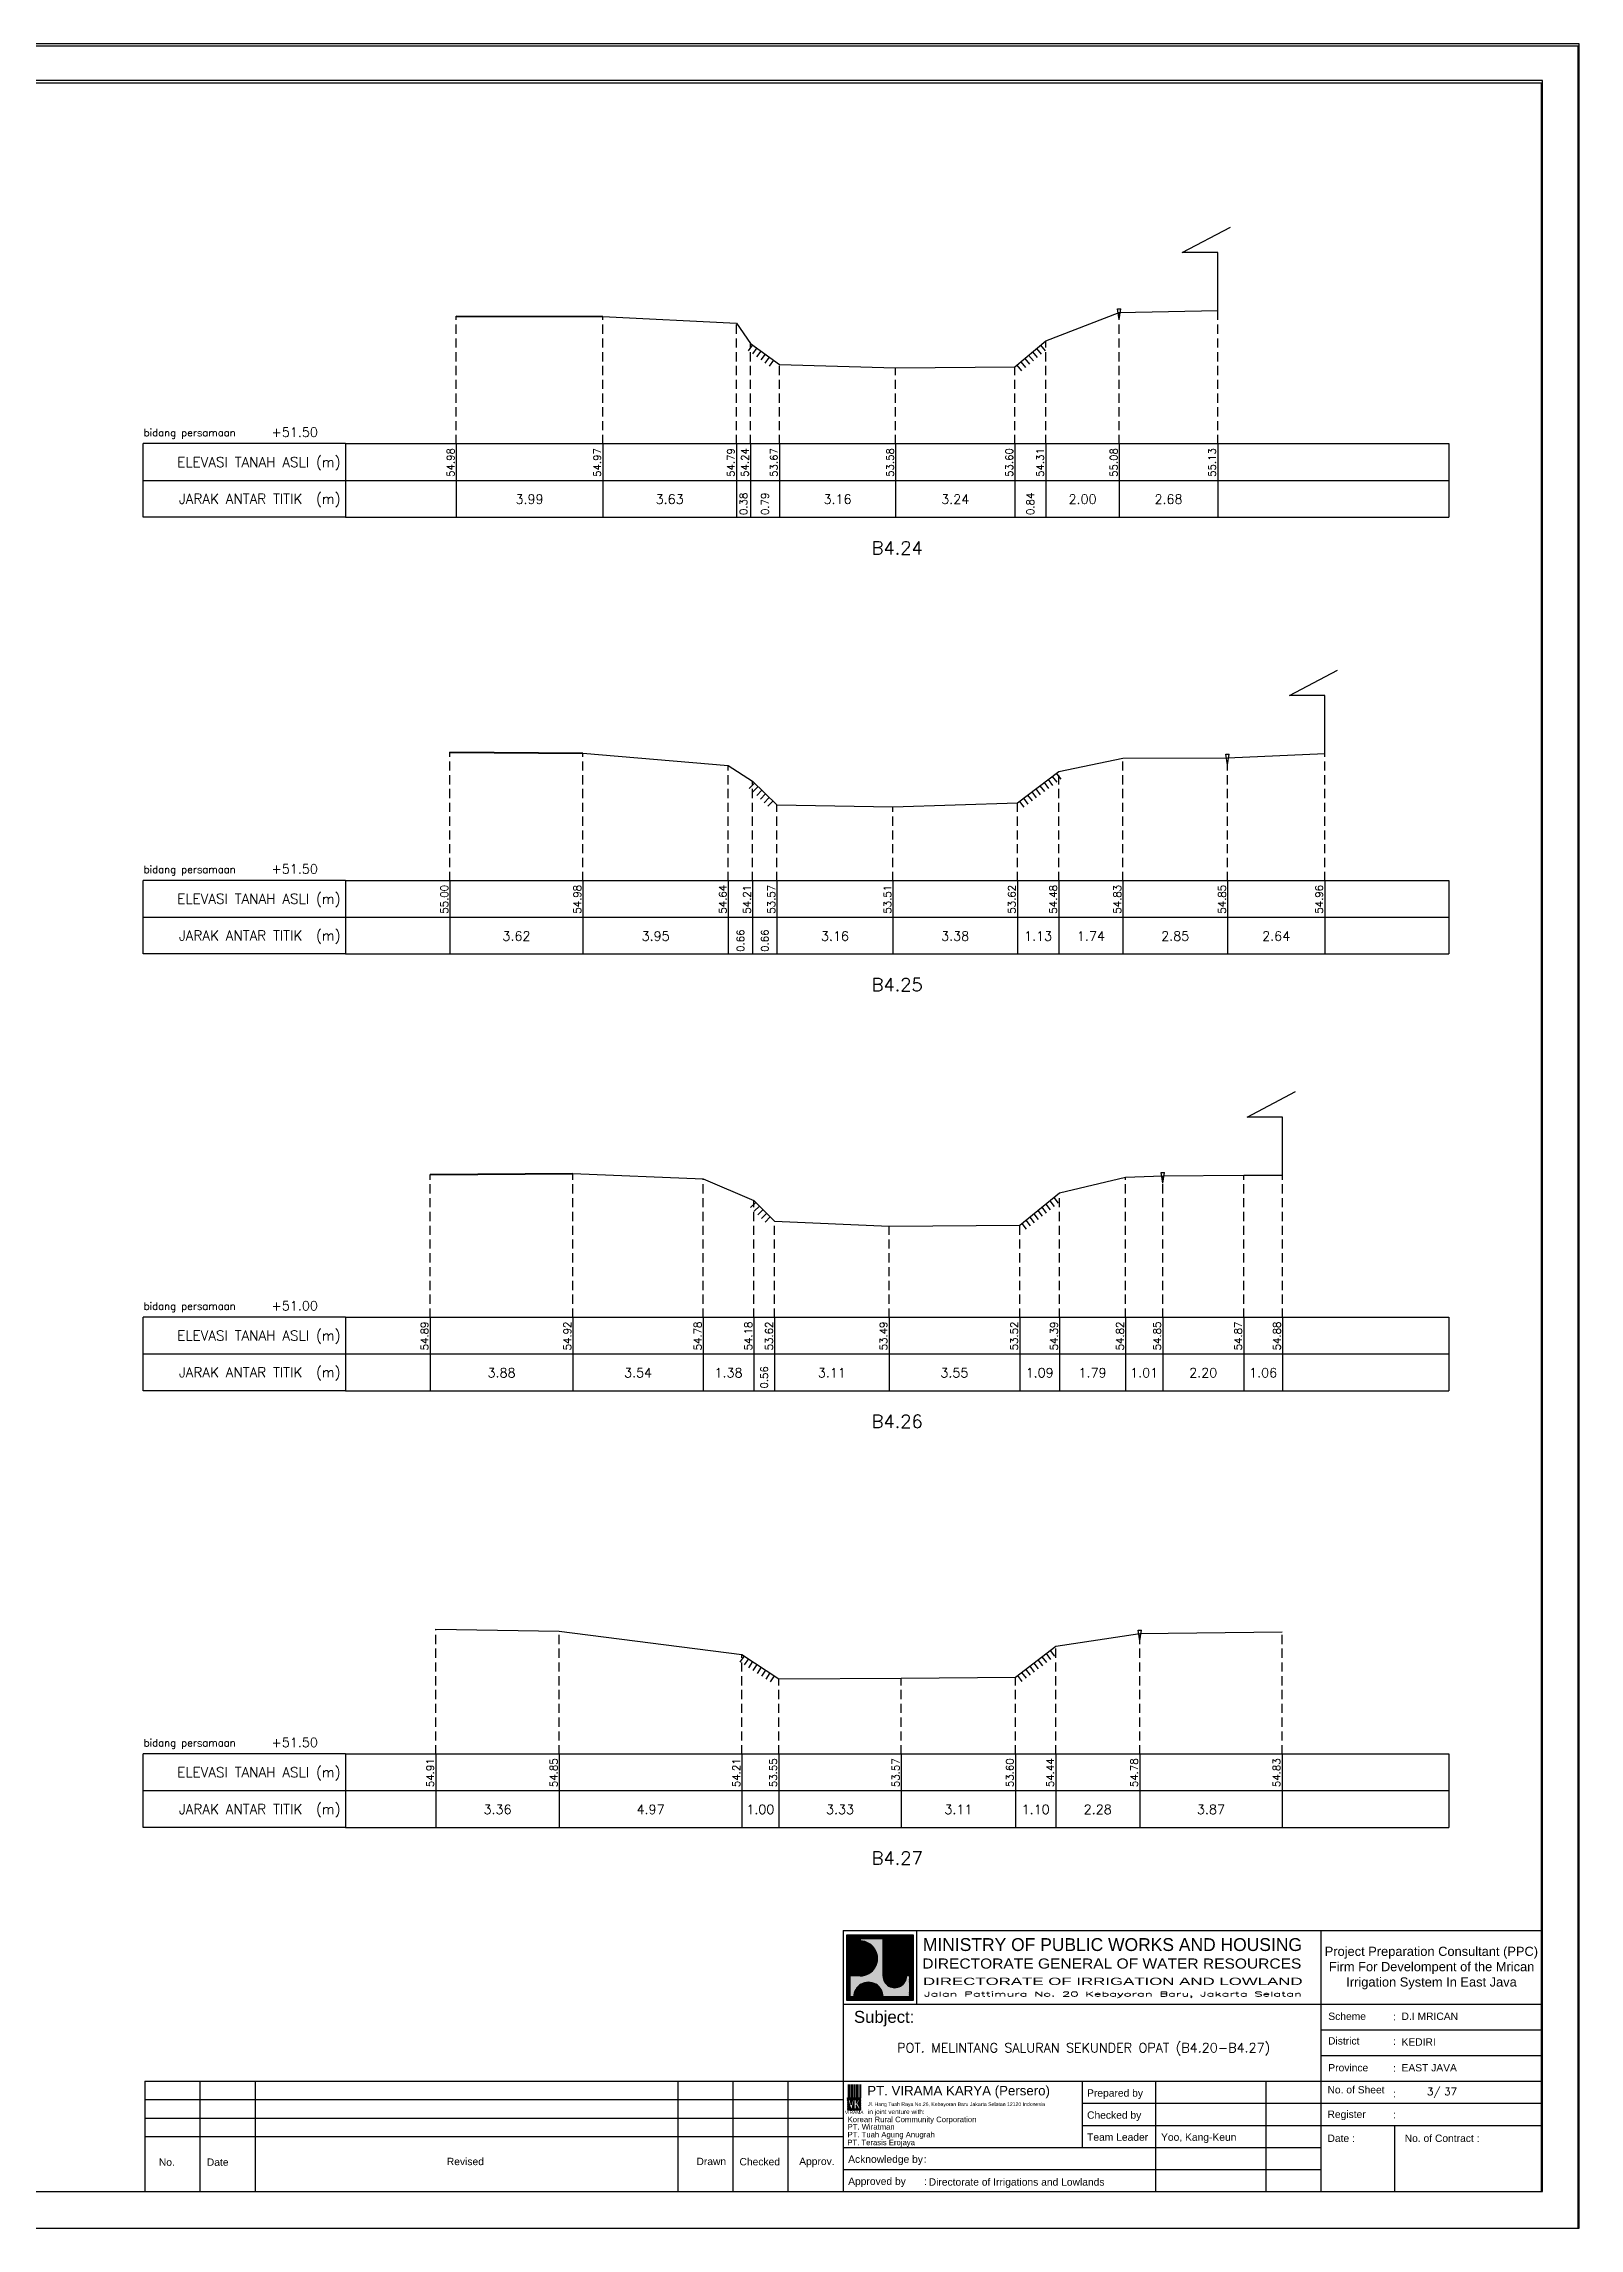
# Model space of a CAD drawing. Header units: inches. Extents: x -11 to 3175, y -842 to -783.
# Drawn here: x 209.3 to 251.1, y -842 to -782.6 of the extents above; entities that cross this region are included whole.
import ezdxf
from ezdxf.enums import TextEntityAlignment as Align

# ---------------------------------------------------------------- set-up
doc = ezdxf.new("R2010")
doc.units = ezdxf.units.IN
doc.header["$MEASUREMENT"] = 0
doc.linetypes.add('DASHED2', pattern=[0.375, 0.25, -0.125])
doc.layers.add('KOP', color=7, linetype='Continuous')
doc.layers.add('pelengkap', color=7, linetype='Continuous')
doc.styles.add('ARIAL', font='arial.ttf')
doc.styles.add('battang01', font='arial.ttf')
doc.styles.add('L100', font='simplex.shx', dxfattribs={"height": 0.254})
doc.styles.add('L140', font='simplex.shx', dxfattribs={"height": 0.356})
doc.styles.add('L80', font='simplex.shx', dxfattribs={"height": 0.203})
doc.styles.add('ROMANS-N', font='ROMANS.SHX', dxfattribs={"width": 0.8})
doc.styles.add('SONDU', font='arial.ttf')
doc.styles.get("Standard").update_dxf_attribs({"font": 'simplex.shx'})
doc.styles.add('STYLE1', font='arial.ttf', dxfattribs={"height": 0.2})
pattern_1 = [(45, (0, 0), (-0.08838834764831843, 0.08838834764831845), [])]

# ---------------------------------------------------------------- blocks, each defined once
blk = doc.blocks.new('kop')
at = {"layer": 'KOP'}
h = blk.add_hatch(color=3, dxfattribs=at)
h.paths.add_polyline_path([(609.8653532927285, 69.7965174242664), (591.8076082223538, 69.7965174242664), (591.8076082223538, 51.90947071793616), (609.8653532927285, 51.90947071793616)])
h.paths.add_polyline_path([(592.1020534932645, 52.24844148547069), (592.1020534932645, 69.50460869670152), (609.5341911203627, 69.50460869670152), (609.5341911203627, 52.24844148547069)], flags=16)
edge = h.paths.add_edge_path(flags=0)
edge.add_line((608.873529834174, 52.90910277674104), (601.6712012034158, 52.90910277674104))
edge.add_ellipse((597.6820295724688, 52.91975268540099), major_axis=(2.820780363398898, 2.820780363398898), ratio=0.9999999999999934, start_angle=314.8470375744171, end_angle=495.1529624255826)
edge.add_line((593.6928579415221, 52.90910277674104), (592.7627147794652, 52.90910277674104))
edge.add_line((592.7627147794651, 52.90910277674104), (592.7627147794651, 58.62619728620361))
edge.add_line((592.7627147794651, 58.62619728620368), (595.428986556629, 58.62619728620368))
edge.add_ellipse((595.4289865566291, 63.36824099147847), major_axis=(-3.353131261170752, 3.353131261170752), ratio=0.9999999999999983, start_angle=134.9999999999999, end_angle=314.9999999999999)
edge.add_line((595.4289865566291, 68.11028469675327), (595.4289865566291, 68.84394741944757))
edge.add_line((595.4289865566291, 68.84394741944752), (601.6547436091821, 68.84394741944752))
edge.add_line((601.6547436091821, 68.84394741944752), (601.6547436091821, 58.59413430307072))
edge.add_ellipse((604.8563547331537, 58.62619728605213), major_axis=(2.263994459030571, 2.263994459030571), ratio=0.9999999999991376, start_angle=135.5737774266452, end_angle=315.0000000026869)
edge.add_line((608.0581264027169, 58.62619728620368), (608.873529834174, 58.62619728620368))
edge.add_line((608.873529834174, 58.62619728620368), (608.873529834174, 52.9091027767411))
h = blk.add_hatch(dxfattribs=at)
h.set_pattern_fill('ANSI31', color=21)
h.set_pattern_definition(pattern_1)
h.paths.add_polyline_path([(609.5341911203627, 69.50460869670152), (592.1020534932645, 69.50460869670152), (592.1020534932645, 52.24844148547069), (609.5341911203627, 52.24844148547069)])
edge = h.paths.add_edge_path(flags=16)
edge.add_line((608.0581264038578, 58.62619728331649), (608.873529834174, 58.62619728331649))
edge.add_line((608.873529834174, 58.62619728331649), (608.873529834174, 52.90910277674104))
edge.add_line((608.873529834174, 52.90910277674104), (601.6712012043477, 52.90910277674104))
edge.add_ellipse((597.6820295732255, 52.91975268530538), major_axis=(-2.820780363950464, 2.820780363950464), ratio=0.9999999999999999, start_angle=224.8470375717975, end_angle=405.1529624282025)
edge.add_line((593.6928579421033, 52.90910277674104), (592.7627147794651, 52.90910277674104))
edge.add_line((592.7627147794651, 52.90910277674104), (592.7627147794651, 58.62619728331649))
edge.add_line((592.7627147794651, 58.62619728331649), (595.4289865705781, 58.62619728331649))
edge.add_ellipse((595.4289865571182, 63.3682409894528), major_axis=(-3.353131262124677, 3.353131262124677), ratio=0.9999999999999912, start_angle=134.9999999999997, end_angle=314.9999999999998)
edge.add_line((595.4289865571182, 68.11028469676671), (595.4289865571182, 68.84394741944752))
edge.add_line((595.4289865571182, 68.84394741944752), (601.6547436095548, 68.84394741944752))
edge.add_line((601.6547436095548, 68.84394741944752), (601.6547436095548, 58.5941344047481))
edge.add_ellipse((604.8563547345466, 58.62619728331649), major_axis=(-2.263994459341034, 2.263994459341035), ratio=0.999999999999965, start_angle=45.57377555810933, end_angle=225.000000000001)
h = blk.add_hatch(color=3, dxfattribs=at)
edge = h.paths.add_edge_path()
edge.add_line((601.6547436091821, 68.84394741944752), (595.4289865566291, 68.84394741944752))
edge.add_line((595.4289865566291, 68.84394741944752), (595.4289865566291, 68.11028469675321))
edge.add_ellipse((595.4289865566291, 63.36824099147847), major_axis=(-3.353131261170759, 3.353131261170758), ratio=0.9999999999999979, start_angle=134.9999999999999, end_angle=314.99999999999994, ccw=False)
edge.add_line((595.4289865566291, 58.62619728620368), (592.7627147794652, 58.62619728620368))
edge.add_line((592.7627147794651, 58.62619728620368), (592.7627147794651, 52.9091027767411))
edge.add_line((592.7627147794651, 52.90910277674104), (593.692857941522, 52.90910277674104))
edge.add_ellipse((597.6820295724688, 52.91975268540099), major_axis=(-2.820780363398898, 2.820780363398898), ratio=0.9999999999999934, start_angle=-135.1529624255826, end_angle=45.15296242558293, ccw=False)
edge.add_line((601.6712012034156, 52.90910277674104), (608.8735298341738, 52.90910277674104))
edge.add_line((608.873529834174, 52.90910277674104), (608.873529834174, 58.62619728620361))
edge.add_line((608.873529834174, 58.62619728620368), (608.0581264027169, 58.62619728620368))
edge.add_ellipse((604.856354733136, 58.62619728987087), major_axis=(2.263994459042317, 2.263994459042318), ratio=0.9999999999997576, start_angle=134.426222510409, end_angle=314.999999934367, ccw=False)
edge.add_line((601.6547436091821, 58.65826027636805), (601.6547436091821, 68.8439474194476))
h = blk.add_hatch(dxfattribs=at)
h.set_pattern_fill('ANSI31', color=41)
h.set_pattern_definition(pattern_1)
h.paths.add_polyline_path([(595.5939701222399, 25.44229578518152), (591.9923714647559, 25.44229578518152), (591.9923714647559, 22.12011222587194), (595.5939701222399, 22.12011222587194)])
h.paths.add_polyline_path([(594.8290399212113, 23.80107538915849), (595.486404190889, 22.50553331270966), (594.9518442189607, 22.50553331270966), (594.3704352444638, 23.59173922572727), (594.3704352444638, 22.50553331270966), (593.8526512319377, 22.50553331270966), (593.8526512319377, 24.7253559070662), (593.2416323709347, 22.50553331270966), (592.8436656118323, 22.50553331270966), (592.1206616099082, 25.0450254569166), (592.6728596590955, 25.0450254569166), (593.0257276515837, 23.53939475651638), (593.4088768836065, 25.0450254569166), (594.3704352444638, 25.0450254569166), (594.3704352444638, 23.99209855350495), (594.8904903176194, 25.0450254569166), (595.4627761213299, 25.0450254569166)], flags=16)
at = {"color": 2}
blk.add_lwpolyline([(-49.29008735655361, -9.987386569675465), (790.6905617838997, -9.987386569675465), (790.6905617838997, 583.2926438577114), (-49.29008735655361, 583.2926438577114)], close=True, dxfattribs=at)
at = {"color": 6}
blk.add_lwpolyline([(0.6493091440684111, 0.0004927304488262507), (780.7026824837753, 0.0004927304488262507), (780.7026824837753, 573.3047645575871), (0.6493091440684111, 573.3047645575871)], close=True, dxfattribs=at)
at = {"layer": 'KOP', "color": 5}
for p, q in [((590.8030303217506, 70.96299432783698), (590.8030303217506, 29.98464833497903)), ((590.8030303217506, 70.96299432783698), (780.7026824837753, 70.96299432783698)), ((400.9033781597261, 29.98464833497903), (400.9033781597261, 0.0004927304488262507)), ((400.9033781597261, 29.98464833497903), (590.8030303217506, 29.98464833497903)), ((590.8030303217506, 29.98464833497903), (590.8030303217506, 0.0004927304488262507))]:
    blk.add_line(p, q, dxfattribs=at)
at = {"layer": 'KOP', "color": 3}
for p, q in [((591.8076082223538, 69.7965174242664), (609.8653532927285, 69.7965174242664)), ((591.8076082223538, 51.90947071793616), (591.8076082223538, 69.7965174242664)), ((592.1020534932645, 69.50460869670152), (609.5341911203627, 69.50460869670152)), ((592.1020534932645, 52.24844148547069), (592.1020534932645, 69.50460869670152)), ((595.4289865571182, 68.84394741502373), (595.4289865571182, 68.1102846954029)), ((595.4289865566291, 68.84394741944752), (601.6547436091821, 68.84394741944752)), ((601.6547436095548, 58.59413430414176), (601.6547436095548, 68.84394741502373)), ((609.5341911203627, 69.50460869670152), (609.5341911203627, 52.24844148547069)), ((609.8653532927285, 69.7965174242664), (609.8653532927285, 51.90947071793616)), ((592.7627147794651, 52.90910277674104), (592.7627147794651, 58.62619728620368)), ((595.4289865571182, 58.62619728331649), (592.7627147799426, 58.62619728331649)), ((608.8735298352565, 58.62619728331649), (608.0581264038578, 58.62619728331649)), ((608.873529834174, 58.62619728620368), (608.873529834174, 52.90910277674104)), ((609.8653532927285, 51.90947071793616), (591.8076082223538, 51.90947071793616)), ((609.5341911203627, 52.24844148547069), (592.1020534932645, 52.24844148547069)), ((593.6928579415221, 52.90910277674104), (592.7627147794651, 52.90910277674104)), ((608.873529834174, 52.90910277674104), (601.6712012034156, 52.90910277674104)), ((720.7343712747147, 43.97725428375983), (780.7026824837753, 43.97725428375983)), ((720.7343712747147, 36.98095130936949), (780.7026824837753, 36.98095130936949)), ((415.895455961991, 29.98464833497903), (415.895455961991, 0.0004927304488262507)), ((430.8875337642562, 29.98464833497903), (430.8875337642562, 0.0004927304488262507)), ((545.8267969149554, 29.98464833497903), (545.8267969149554, 0.0004927304488262507)), ((560.8188747172203, 29.98464833497903), (560.8188747172203, 0.0004927304488262507)), ((575.8109525194855, 29.98464833497903), (575.8109525194855, 0.0004927304488262507)), ((655.7687007982327, 29.98464833497903), (655.7687007982327, 11.99415497226093)), ((675.7581378679197, 29.98464833497903), (675.7581378679197, 0.0004927304488262507)), ((705.7422934724498, 29.98464833497903), (705.7422934724498, 0.0004927304488262507)), ((400.9033781597261, 24.98728906755738), (590.8030303217506, 24.98728906755738)), ((655.7687007982327, 23.98781721407303), (720.7343712747147, 23.98781721407303)), ((720.7343712747147, 23.98781721407303), (780.7026824837753, 23.98781721407303)), ((400.9033781597261, 19.98992980013563), (590.8030303217506, 19.98992980013563)), ((655.7687007982327, 17.99098609316704), (720.7343712747147, 17.99098609316704)), ((720.7343712747147, 17.99098609316704), (780.7026824837753, 17.99098609316704)), ((740.7238083444017, 17.99098609316704), (740.7238083444017, 0.0004927304488262507)), ((400.9033781597261, 14.99257053271398), (590.8030303217506, 14.99257053271398)), ((590.8030303217506, 5.997323851354935), (720.7343712747147, 5.997323851354935))]:
    blk.add_line(p, q, dxfattribs=at)
at = {"layer": 'KOP', "color": 4}
for p, q in [((610.7924673914374, 70.96299432783698), (610.7924673914374, 50.97355725815018)), ((720.7343712747147, 70.96299432783698), (720.7343712747147, 0.0004927304488262507)), ((590.8030303217506, 50.97355725815018), (720.7343712747147, 50.97355725815018)), ((720.7343712747147, 50.97355725815018), (780.7026824837753, 50.97355725815018)), ((590.8030303217506, 29.98464833497903), (720.7343712747147, 29.98464833497903)), ((720.7343712747147, 29.98464833497903), (780.7026824837753, 29.98464833497903)), ((590.8030303217506, 11.99415497226093), (720.7343712747147, 11.99415497226093))]:
    blk.add_line(p, q, dxfattribs=at)
at = {"layer": 'KOP', "color": 41}
blk.add_line((595.5939701222399, 22.12011222587194), (591.9923714647559, 22.12011222587194), dxfattribs=at)
for points in [[(591.9923714647559, 25.44229578518152), (595.5939701222399, 25.44229578518152)], [(592.1206616099082, 25.0450254569166), (592.6728596590955, 25.0450254569166)], [(592.1206616099082, 25.0450254569166), (592.8436656118323, 22.50553331270964)], [(592.2042302093139, 25.44229578518152), (592.4160889538717, 25.44229578518152)], [(592.6279476984296, 25.44229578518152), (592.8398064429874, 25.44229578518152)], [(592.6728596590955, 25.04502545691657), (593.0257276515837, 23.53939475651638), (593.4088768836065, 25.04502545691663)], [(593.0516651875452, 25.44229578518152), (593.2635239321031, 25.44229578518152)], [(593.2416323709347, 22.50553331270964), (593.8526512319377, 24.7253559070662)], [(593.4088768836065, 25.0450254569166), (594.3704352444638, 25.0450254569166)], [(593.475382676661, 25.44229578518152), (593.6872414212188, 25.44229578518152)], [(593.8526512319377, 22.50553331270966), (593.8526512319377, 24.7253559070662)], [(593.8991001657766, 25.44229578518152), (594.1109589103345, 25.44229578518152)], [(594.3228176548924, 25.44229578518152), (594.5346763994503, 25.44229578518152)], [(594.3704352444638, 25.0450254569166), (594.3704352444638, 23.99209855350495)], [(594.3704352444638, 23.99209855350495), (594.8904903176194, 25.04502545691664)], [(594.7465351440081, 25.44229578518152), (594.958393888566, 25.44229578518152)], [(594.8290399212113, 23.80107538915849), (595.4627761213299, 25.04502545691658)], [(594.8290399212113, 23.80107538915849), (595.486404190889, 22.50553331270966)], [(594.8904903176194, 25.0450254569166), (595.4627761213299, 25.0450254569166)], [(595.1702526331238, 25.44229578518152), (595.3821113776818, 25.44229578518152)], [(592.8436656118323, 22.50553331270966), (593.2416323709347, 22.50553331270966)], [(593.8526512319377, 22.50553331270966), (594.3704352444638, 22.50553331270966)], [(594.9518442189607, 22.50553331270961), (594.3704352444638, 23.59173922572727)], [(594.3704352444638, 23.59173922572727), (594.3704352444638, 22.50553331270966)], [(594.9518442189607, 22.50553331270966), (595.486404190889, 22.50553331270966)]]:
    blk.add_lwpolyline(points, dxfattribs=at)
at = {"layer": 'KOP', "color": 42}
for points in [[(592.1962927759001, 29.11418325926331), (592.1962927759001, 25.44229578518152)], [(592.5354066955362, 29.11418325926331), (592.5354066955362, 25.44229578518152)], [(592.9591241846518, 29.11418325926331), (592.9591241846518, 25.44229578518152)], [(593.3828416737675, 29.11418325926331), (593.3828416737675, 25.44229578518152)], [(593.8065591628832, 29.11418325926331), (593.8065591628832, 25.44229578518152)], [(594.2302766519989, 29.11418325926331), (594.2302766519989, 25.44229578518152)], [(594.6539941411147, 29.11418325926331), (594.6539941411147, 25.44229578518152)], [(595.0777116302304, 29.11418325926331), (595.0777116302304, 25.44229578518152)], [(595.5014291193462, 29.11418325926331), (595.5014291193462, 25.44229578518152)]]:
    blk.add_lwpolyline(points, dxfattribs=at)
at = {"layer": 'KOP', "color": 3}
for centre, major_axis, ratio, start_param, end_param in [((595.4289865571182, 63.3682409894528), (-3.353131262124677, 3.353131262124677), 0.9999999999999912, 2.35619449019234, 5.497787143782134), ((597.6820295732255, 52.91975268530538), (-2.820780363950464, 2.820780363950464), 0.9999999999999998, 3.924321118983262, 7.071253168581014), ((604.8563547345466, 58.62619728331649), (-2.263994459341034, 2.263994459341035), 0.9999999999999651, 0.7853981633974656, 3.926990816987259)]:
    blk.add_ellipse(centre, major_axis=major_axis, ratio=ratio, start_param=start_param, end_param=end_param, dxfattribs=at)
at = {"layer": 'KOP', "color": 5, "style": 'SONDU'}
for s, height, width, p, p2 in [('MINISTRY OF PUBLIC WORKS AND HOUSING', 3.49815148719519, 0.9710490151369037, (612.4932982688147, 65.39724920043633), (715.583635835389, 65.39724920043633)), ('DIRECTORATE GENERAL OF WATER RESOURCES', 2.748547597081934, 1.100714376561997, (612.3259886324004, 60.61804978528377), (715.4154333181652, 60.61804978528377)), ('DIRECTORATE OF IRRIGATION AND LOWLAND', 1.99894370696868, 1.63875262601232, (612.5247331509995, 56.15346481889102), (715.7518429621628, 56.15346481889102))]:
    blk.add_text(s, height=height, dxfattribs=dict(at, width=width)).set_placement(p, p2, align=Align.FIT)
at = {"layer": 'KOP', "color": 3, "style": 'ROMANS-N', "width": 1.832260783358812}
blk.add_text('Jalan Pattimura No. 20 Kebayoran Baru, Jakarta Selatan', height=1.249339816855425, dxfattribs=at).set_placement((612.7914110984061, 53.0739527913797), (715.583635835389, 53.0739527913797), align=Align.FIT)
at = {"layer": 'KOP', "color": 5, "style": 'ARIAL'}
blk.add_text('Subject:', height=3.252150442789123, dxfattribs=at).set_placement((593.7538629287924, 45.86653647040268))
at = {"layer": 'KOP', "color": 3}
for s, height, style, p in [('Scheme', 1.99894370696868, 'battang01', (722.7467307064071, 46.65722556886666)), (':', 1.99894370696868, 'battang01', (740.368327375754, 46.56012324452533)), ('D.I MRICAN', 1.99894370696868, 'battang01', (742.6585068305885, 46.65722556886666)), ('District', 1.99894370696868, 'battang01', (722.6754973804648, 39.96707763894264)), ('KEDIRI', 1.99894370696868, 'battang01', (742.6585068305885, 39.66092259447632)), (':', 1.99894370696868, 'battang01', (740.382074427338, 39.86997531646293)), ('Province', 1.99894370696868, 'battang01', (722.7467307064071, 32.66461962008597)), (':', 1.99894370696868, 'battang01', (740.368327375754, 32.56751729574452)), ('EAST JAVA', 1.99894370696868, 'battang01', (742.6585068305885, 32.66461962008597)), ('Prepared by', 1.99894370696868, 'battang01', (657.1430811109453, 25.78808395849862)), ('No. of Sheet ', 1.99894370696868, 'battang01', (722.520620818671, 26.67669459981798)), (':', 1.99894370696868, 'battang01', (740.3764858407951, 25.61838168175072)), ('in joint venture with:', 1.249339816855425, 'SONDU', (597.5578460284455, 21.07202452231022)), ('Checked by', 1.99894370696868, 'battang01', (657.1430811109453, 19.79125283759251)), ('Register', 1.99894370696868, 'battang01', (722.520620818671, 20.01807698302375)), (':', 1.99894370696868, 'battang01', (740.3598310849088, 19.92097465868241)), ('Team Leader', 1.99894370696868, 'battang01', (657.1430811109453, 13.79442171668651)), ('Yoo, Kang-Keun', 1.99894370696868, 'battang01', (677.261691985017, 13.79442171668651)), ('Date :', 1.99894370696868, 'battang01', (722.520620818671, 13.48542904786333)), ('No. of Contract :', 1.99894370696868, 'battang01', (743.5203251274443, 13.48542904786333)), ('No.', 2, 'STYLE1', (404.7326663119579, 6.989602865739329)), ('Date', 2, 'STYLE1', (417.7761580577991, 6.989602865739329)), ('Revised', 2, 'STYLE1', (483.0371936477145, 7.169341252978228)), ('Drawn', 2, 'STYLE1', (550.9231662973559, 7.182965166626985)), ('Checked', 2, 'STYLE1', (562.6224972631348, 7.108401592637279)), ('Approv.', 2, 'STYLE1', (578.86250988613, 7.205550314016108)), ('Acknowledge by', 1.99894370696868, 'battang01', (592.1774106344633, 7.797590595780406)), (':', 1.99894370696868, 'battang01', (612.7647815001492, 7.813086169812294)), ('Approved by', 1.99894370696868, 'battang01', (592.1774106344633, 1.800759474874411)), (':', 1.99894370696868, 'battang01', (612.8062382028575, 1.771932832116903)), ('Directorate of Irrigations and Lowlands', 1.99894370696868, 'battang01', (614.0846811434608, 1.594699671224788))]:
    blk.add_text(s, height=height, dxfattribs=dict(at, style=style)).set_placement(p)
at = {"layer": 'KOP', "color": 6, "style": 'SONDU'}
blk.add_text('PT. VIRAMA KARYA (Persero)', height=2.580944750812598, dxfattribs=at).set_placement((597.3630730504415, 26.14584984606049))
at = {"layer": 'KOP', "color": 42, "style": 'SONDU'}
blk.add_text('VIRAMA', height=0.9417941134961573, dxfattribs=at).set_placement((591.2959839900191, 21.03873930941651))
at = {"layer": 'KOP', "color": 4, "style": 'SONDU'}
for s, p in [('Korean Rural Community Corporation', (592.0172325651579, 18.85809622764893)), ('PT. Wiratman', (592.0172325651579, 16.86431729777243)), ('PT. Terasis Erojaya', (591.9444979581187, 12.58833032325808)), ('PT. Tuah Agung Anugrah', (591.9984246368545, 14.73155498450907))]:
    blk.add_text(s, height=1.49920778022651, dxfattribs=at).set_placement(p)
at = {"layer": 'KOP', "color": 3, "insert": (719.8583502723425, 60.76950394133539), "char_height": 2.49867963371085, "width": 61.43936713392102, "attachment_point": 4, "style": 'SONDU'}
blk.add_mtext('\\pi1.9124;Project Preparation Consultant (PPC)\\P\\pi3.0493;Firm For Develompent of the Mrican \\P\\pi7.7731;Irrigation System In East Java', dxfattribs=at)
at = {"layer": 'KOP', "color": 2, "insert": (597.5716775050441, 24.25098294227902), "char_height": 0.9994718534843399, "width": 48.71807324837515, "attachment_point": 1, "style": 'SONDU'}
blk.add_mtext('Jl. Hang Tuah Raya No.26, Kebayoran Baru Jakarta Selatan 12120 Indonesia', dxfattribs=at)
blk = doc.blocks.new('c100')
at = {"color": 2}
blk.add_lwpolyline([(-5, -1), (79.10000000000002, -1), (79.10000000000002, 58.4), (-5, 58.4)], close=True, dxfattribs=at)
at = {"color": 6}
blk.add_lwpolyline([(0, 0), (78.10000000000002, 0), (78.10000000000002, 57.4), (3.516176065587739e-15, 57.4)], close=True, dxfattribs=at)
blk = doc.blocks.new('das2')
at = {"color": 5, "linetype": 'Continuous'}
for q in [(0, 1), (17.75, 0.9999999999999973)]:
    blk.add_line((2.75, 1), q, dxfattribs=at)
at = {"color": 3, "linetype": 'Continuous'}
for p, q in [((2.75, 1), (2.75, 0)), ((17.75, 0.9999999999999973), (17.75, -2.664535259100376e-15)), ((0, 0.5000000000000004), (17.75, 0.4999999999999973)), ((2.75, 0), (0, 0)), ((2.75, 0), (17.75, -2.664535259100376e-15))]:
    blk.add_line(p, q, dxfattribs=at)
blk.add_lwpolyline([(0, 0), (0, 1)], dxfattribs=at)
blk.add_text('bidang persamaan', height=0.1, dxfattribs=at).set_placement((0.005000000000000004, 1.100000000000001))
at = {"color": 5, "linetype": 'Continuous'}
for s, p in [('ELEVASI TANAH ASLI (m)', (2.683279515513197, 0.6825000000000001)), ('JARAK ANTAR TITIK  (m)', (2.683279515513197, 0.1825000000000001))]:
    blk.add_text(s, height=0.135, dxfattribs=at).set_placement(p, align=Align.RIGHT)
blk = doc.blocks.new('gbrpatok')
at = {"color": 2, "linetype": 'Continuous'}
for p, q in [((-0.0004517254713327645, 0.0009574234873781506), (0.0004517254713327645, 0.0009574234873781506)), ((0, -0.001962284437723838), (-0.0004517254713327645, 0.0009574234873781506)), ((0, -0.001962284437723838), (0.0004517254713327645, 0.0009574234873781506))]:
    blk.add_line(p, q, dxfattribs=at)
blk = doc.blocks.new('rumahka')
at = {"color": 3, "linetype": 'Continuous'}
blk.add_lwpolyline([(0, 0), (0, 0.01576461611489322), (-0.009615698653525406, 0.01576461611489322), (0.003502072417772339, 0.02270718004444916)], dxfattribs=at)

msp = doc.modelspace()

# ---------------------------------------------------------------- linework, layer by layer
at = {"color": 1, "linetype": 'DASHED2', "lineweight": -3}
for p, q in [((220.5588915373398, -793.4874302696032), (220.5588915373398, -790.0084302696032)), ((238.5908140073398, -793.4874302696032), (238.5908140073398, -789.9064302696032)), ((241.2661167943398, -793.4874302696032), (241.2661167943398, -789.8564302696033)), ((224.5461322773398, -793.4874302696032), (224.5461322773398, -790.0204302696033)), ((228.1808508473398, -793.4874302696032), (228.1808508473398, -790.2014302696032)), ((228.5625437173398, -793.4874302696032), (228.5625437173398, -790.7504302696033)), ((236.5914358543398, -793.4874302696032), (236.5914358543398, -790.6804302696032)), ((229.3488803353398, -793.4874302696032), (229.3488803353398, -791.3224302696033)), ((232.5091029813398, -793.4874302696032), (232.5091029813398, -791.4114302696032)), ((235.7503385193398, -793.4874302696032), (235.7503385193398, -791.3854302696033)), ((220.3873332991944, -805.364175455513), (220.3873332991944, -801.862175455513)), ((224.0043136991945, -805.364175455513), (224.0043136991945, -801.8891754555129)), ((227.9586502091944, -805.364175455513), (227.9586502091944, -802.228175455513)), ((236.9466529881944, -805.364175455513), (236.9466529881944, -802.3851754555129)), ((238.6887529201944, -805.364175455513), (238.6887529201944, -802.031175455513)), ((241.5355117791945, -805.364175455513), (241.5355117791945, -802.013175455513)), ((244.1764867881944, -805.364175455513), (244.1764867881944, -801.901175455513)), ((228.6179690991945, -805.364175455513), (228.6179690991945, -802.655175455513)), ((229.2798026991944, -805.364175455513), (229.2798026991944, -803.2981754555129)), ((232.4363913271945, -805.364175455513), (232.4363913271945, -803.350175455513)), ((235.8194151211945, -805.364175455513), (235.8194151211945, -803.243175455513)), ((219.85096059895, -817.2381301381745), (219.85096059895, -813.3441301381745)), ((223.73260976895, -817.2381301381745), (223.73260976895, -813.3161301381745)), ((227.27738949895, -817.2381301381745), (227.27738949895, -813.4601301381745)), ((238.76081746695, -817.2381301381745), (238.76081746695, -813.4181301381744)), ((239.77172052895, -817.2381301381745), (239.77172052895, -813.3851301381745)), ((241.97334765495, -817.2381301381745), (241.97334765495, -813.3681301381745)), ((243.02941925695, -817.2381301381745), (243.02941925695, -813.3621301381745)), ((228.65379517895, -817.2381301381745), (228.65379517895, -814.0561301381745)), ((236.96714391195, -817.2381301381745), (236.96714391195, -813.8451301381745)), ((229.21784493895, -817.2381301381745), (229.21784493895, -814.6161301381745)), ((232.32882807995, -817.2381301381745), (232.32882807995, -814.7511301381745)), ((235.88137350095, -817.2381301381745), (235.88137350095, -814.7231301381745)), ((220.0049390168794, -829.1127591646655), (220.0049390168794, -825.7057591646654)), ((223.3614677868794, -829.1127591646655), (223.3614677868794, -825.7637591646654)), ((236.8627278158794, -829.1127591646655), (236.8627278158794, -826.1707591646655)), ((239.1457672368794, -829.1127591646655), (239.1457672368794, -825.8307591646654)), ((243.0195004488794, -829.1127591646655), (243.0195004488794, -825.7787591646654)), ((228.3279629768794, -829.1127591646655), (228.3279629768794, -826.3987591646655)), ((229.3324293748794, -829.1127591646655), (229.3324293748794, -827.0627591646655)), ((232.6611299298794, -829.1127591646655), (232.6611299298794, -827.0447591646655)), ((235.7667892848794, -829.1127591646655), (235.7667892848794, -827.0147591646655))]:
    msp.add_line(p, q, dxfattribs=at)
at = {"color": 2, "linetype": 'Continuous', "lineweight": -3}
for p, q in [((220.5588915373398, -790.0084302696032), (224.5461322773398, -790.0204302696033)), ((236.5914358543398, -790.6804302696032), (238.5908140073398, -789.9064302696032)), ((238.5908140073398, -789.9064302696032), (241.2661167943398, -789.8564302696033)), ((224.5461322773398, -790.0204302696033), (228.1808508473398, -790.2014302696032)), ((228.1808508473398, -790.2014302696032), (228.5625437173398, -790.7504302696033)), ((228.5625437173398, -790.7504302696033), (229.3488803353398, -791.3224302696033)), ((235.7503385193398, -791.3854302696033), (236.5914358543398, -790.6804302696032)), ((229.3488803353398, -791.3224302696033), (232.5091029813398, -791.4114302696032)), ((232.5091029813398, -791.4114302696032), (235.7503385193398, -791.3854302696033)), ((220.3873332991944, -801.862175455513), (224.0043136991945, -801.8891754555129)), ((224.0043136991945, -801.8891754555129), (227.9586502091944, -802.228175455513)), ((227.9586502091944, -802.228175455513), (228.6179690991945, -802.655175455513)), ((235.8194151211945, -803.243175455513), (236.9466529881944, -802.3851754555129)), ((236.9466529881944, -802.3851754555129), (238.6887529201944, -802.031175455513)), ((238.6887529201944, -802.031175455513), (241.5355117791945, -802.013175455513)), ((241.5355117791945, -802.013175455513), (244.1764867881944, -801.901175455513)), ((228.6179690991945, -802.655175455513), (229.2798026991944, -803.2981754555129)), ((229.2798026991944, -803.2981754555129), (232.4363913271945, -803.350175455513)), ((232.4363913271945, -803.350175455513), (235.8194151211945, -803.243175455513)), ((219.85096059895, -813.3441301381745), (223.73260976895, -813.3161301381745)), ((223.73260976895, -813.3161301381745), (227.27738949895, -813.4601301381745)), ((227.27738949895, -813.4601301381745), (228.65379517895, -814.0561301381745)), ((236.96714391195, -813.8451301381745), (238.76081746695, -813.4181301381744)), ((238.76081746695, -813.4181301381744), (239.77172052895, -813.3851301381745)), ((239.77172052895, -813.3851301381745), (241.97334765495, -813.3681301381745)), ((241.97334765495, -813.3681301381745), (243.02941925695, -813.3621301381745)), ((228.65379517895, -814.0561301381745), (229.21784493895, -814.6161301381745)), ((235.88137350095, -814.7231301381745), (236.96714391195, -813.8451301381745)), ((229.21784493895, -814.6161301381745), (232.32882807995, -814.7511301381745)), ((232.32882807995, -814.7511301381745), (235.88137350095, -814.7231301381745)), ((220.0049390168794, -825.7057591646654), (223.3614677868794, -825.7637591646654)), ((223.3614677868794, -825.7637591646654), (228.3279629768794, -826.3987591646655)), ((235.7667892848794, -827.0147591646655), (236.8627278158794, -826.1707591646655)), ((236.8627278158794, -826.1707591646655), (239.1457672368794, -825.8307591646654)), ((239.1457672368794, -825.8307591646654), (243.0195004488794, -825.7787591646654)), ((228.3279629768794, -826.3987591646655), (229.3324293748794, -827.0627591646655)), ((229.3324293748794, -827.0627591646655), (232.6611299298794, -827.0447591646655)), ((232.6611299298794, -827.0447591646655), (235.7667892848794, -827.0147591646655))]:
    msp.add_line(p, q, dxfattribs=at)
at = {"color": 1, "linetype": 'Continuous', "lineweight": -3}
for p, q in [((220.5588915373398, -793.4874302696032), (220.5588915373398, -795.4874302696032)), ((224.5461322773398, -793.4874302696032), (224.5461322773398, -795.4874302696032)), ((228.1808508473398, -793.4874302696032), (228.1808508473398, -795.4874302696032)), ((228.5625437173398, -793.4874302696032), (228.5625437173398, -795.4874302696032)), ((229.3488803353398, -793.4874302696032), (229.3488803353398, -795.4874302696032)), ((232.5091029813398, -793.4874302696032), (232.5091029813398, -795.4874302696032)), ((235.7503385193398, -793.4874302696032), (235.7503385193398, -795.4874302696032)), ((236.5914358543398, -793.4874302696032), (236.5914358543398, -795.4874302696032)), ((238.5908140073398, -793.4874302696032), (238.5908140073398, -795.4874302696032)), ((241.2661167943398, -793.4874302696032), (241.2661167943398, -795.4874302696032)), ((220.3873332991944, -805.364175455513), (220.3873332991944, -807.364175455513)), ((224.0043136991945, -805.364175455513), (224.0043136991945, -807.364175455513)), ((227.9586502091944, -805.364175455513), (227.9586502091944, -807.364175455513)), ((228.6179690991945, -805.364175455513), (228.6179690991945, -807.364175455513)), ((229.2798026991944, -805.364175455513), (229.2798026991944, -807.364175455513)), ((232.4363913271945, -805.364175455513), (232.4363913271945, -807.364175455513)), ((235.8194151211945, -805.364175455513), (235.8194151211945, -807.364175455513)), ((236.9466529881944, -805.364175455513), (236.9466529881944, -807.364175455513)), ((238.6887529201944, -805.364175455513), (238.6887529201944, -807.364175455513)), ((241.5355117791945, -805.364175455513), (241.5355117791945, -807.364175455513)), ((244.1764867881944, -805.364175455513), (244.1764867881944, -807.364175455513)), ((219.85096059895, -817.2381301381745), (219.85096059895, -819.2381301381745)), ((223.73260976895, -817.2381301381745), (223.73260976895, -819.2381301381745)), ((227.27738949895, -817.2381301381745), (227.27738949895, -819.2381301381745)), ((228.65379517895, -817.2381301381745), (228.65379517895, -819.2381301381745)), ((229.21784493895, -817.2381301381745), (229.21784493895, -819.2381301381745)), ((232.32882807995, -817.2381301381745), (232.32882807995, -819.2381301381745)), ((235.88137350095, -817.2381301381745), (235.88137350095, -819.2381301381745)), ((236.96714391195, -817.2381301381745), (236.96714391195, -819.2381301381745)), ((238.76081746695, -817.2381301381745), (238.76081746695, -819.2381301381745)), ((239.77172052895, -817.2381301381745), (239.77172052895, -819.2381301381745)), ((241.97334765495, -817.2381301381745), (241.97334765495, -819.2381301381745)), ((243.02941925695, -817.2381301381745), (243.02941925695, -819.2381301381745)), ((220.0049390168794, -829.1127591646655), (220.0049390168794, -831.1127591646655)), ((223.3614677868794, -829.1127591646655), (223.3614677868794, -831.1127591646655)), ((228.3279629768794, -829.1127591646655), (228.3279629768794, -831.1127591646655)), ((229.3324293748794, -829.1127591646655), (229.3324293748794, -831.1127591646655)), ((232.6611299298794, -829.1127591646655), (232.6611299298794, -831.1127591646655)), ((235.7667892848794, -829.1127591646655), (235.7667892848794, -831.1127591646655)), ((236.8627278158794, -829.1127591646655), (236.8627278158794, -831.1127591646655)), ((239.1457672368794, -829.1127591646655), (239.1457672368794, -831.1127591646655)), ((243.0195004488794, -829.1127591646655), (243.0195004488794, -831.1127591646655))]:
    msp.add_line(p, q, dxfattribs=at)
at = {"layer": 'pelengkap', "color": 8, "linetype": 'Continuous', "lineweight": 60}
for p, q in [((220.5588915373398, -790.0084302696032), (224.5461322773398, -790.0204302696033)), ((220.3873332991944, -801.862175455513), (224.0043136991945, -801.8891754555129)), ((219.85096059895, -813.3441301381745), (223.73260976895, -813.3161301381745))]:
    msp.add_line(p, q, dxfattribs=at)
at = {"layer": 'pelengkap', "color": 1, "linetype": 'Continuous', "lineweight": -3}
for p, q in [((228.6191511740591, -790.7916078829844), (228.501500850113, -790.9533434736111)), ((228.7323660874978, -790.8739631097467), (228.6147157635516, -791.0356987003734)), ((228.8455810009364, -790.956318336509), (228.7279306769902, -791.1180539271356)), ((228.9587959143751, -791.0386735632712), (228.8411455904289, -791.2004091538979)), ((229.0720108278137, -791.1210287900335), (228.9543605038675, -791.2827643806602)), ((229.1852257412523, -791.2033840167958), (229.0675754173062, -791.3651196074225)), ((236.0185740824473, -791.1605977037138), (236.1470498343841, -791.3138751683467)), ((236.1258683076902, -791.0706646773581), (236.254344059627, -791.223942141991)), ((236.2331625329332, -790.9807316510023), (236.36163828487, -791.1340091156352)), ((236.3404567581762, -790.8907986246465), (236.468932510113, -791.0440760892794)), ((236.4477509834192, -790.8008655982908), (236.576226735356, -790.9541430629237)), ((235.8039856319613, -791.3404637564254), (235.9324613838981, -791.4937412210583)), ((235.9112798572043, -791.2505307300696), (236.0397556091411, -791.4038081947025)), ((236.8777229376132, -802.4376417406961), (236.9988558270594, -802.5967857732403)), ((228.6681757768988, -802.7039534168674), (228.5288101730289, -802.8474010674512)), ((228.7685891323074, -802.8015093395762), (228.6292235284376, -802.94495699016)), ((228.8690024877161, -802.899065262285), (228.7296368838462, -803.0425129128688)), ((228.9694158431247, -802.9966211849938), (228.8300502392549, -803.1400688355776)), ((236.0979171781468, -803.0311928989822), (236.219050067593, -803.1903369315264)), ((236.2093180009277, -802.9463998763699), (236.3304508903739, -803.1055439089141)), ((236.3207188237086, -802.8616068537576), (236.4418517131548, -803.0207508863018)), ((236.4321196464895, -802.7768138311453), (236.5532525359357, -802.9359578636895)), ((236.5435204692704, -802.692020808533), (236.6646533587167, -802.8511648410772)), ((236.6549212920514, -802.6072277859207), (236.7760541814976, -802.7663718184649)), ((236.7663221148323, -802.5224347633084), (236.8874550042785, -802.6815787958526)), ((229.0698291985334, -803.0941771077026), (228.9304635946635, -803.2376247582864)), ((229.170242553942, -803.1917330304115), (229.0308769500722, -803.3351806809952)), ((235.8751155325849, -803.2007789442068), (235.9962484220311, -803.359922976751)), ((235.9865163553658, -803.1159859215945), (236.1076492448121, -803.2751299541387)), ((228.7034706622088, -814.1054489617919), (228.5625597375875, -814.2473789139598)), ((228.8028216287263, -814.2040866090268), (228.661910704105, -814.3460165611947)), ((228.9021725952438, -814.3027242562617), (228.7612616706225, -814.4446542084296)), ((236.3712488565934, -814.3269961508249), (236.4970056779741, -814.4825121367435)), ((236.4801100467364, -814.2389663758584), (236.6058668681171, -814.3944823617769)), ((236.5889712368794, -814.1509366008918), (236.7147280582601, -814.3064525868103)), ((236.6978324270224, -814.0629068259252), (236.8235892484031, -814.2184228118438)), ((236.8066936171654, -813.9748770509586), (236.9324504385461, -814.1303930368772)), ((229.0015235617614, -814.4013619034966), (228.8606126371401, -814.5432918556645)), ((229.1008745282789, -814.4999995507316), (228.9599636036576, -814.6419295028994)), ((235.9358040960215, -814.6791152506912), (236.0615609174021, -814.8346312366098)), ((236.0446652861645, -814.5910854757246), (236.1704221075451, -814.7466014616432)), ((236.1535264763075, -814.5030557007581), (236.2792832976881, -814.6585716866766)), ((236.2623876664505, -814.4150259257915), (236.3881444878311, -814.57054191171)), ((228.3863574984549, -826.4373607170951), (228.2760673486562, -826.6042022073108)), ((228.5031465416058, -826.5145638219542), (228.3928563918071, -826.6814053121699)), ((228.6199355847568, -826.5917669268133), (228.5096454349581, -826.758608417029)), ((228.7367246279078, -826.6689700316724), (228.626434478109, -826.8358115218881)), ((228.8535136710587, -826.7461731365315), (228.74322352126, -826.9130146267472)), ((228.9703027142097, -826.8233762413906), (228.860012564411, -826.9902177316063)), ((236.0440889827833, -826.8012061793376), (236.1661192601134, -826.9596631495683)), ((236.1550088619448, -826.7157849852064), (236.277039139275, -826.8742419554371)), ((236.2659287411063, -826.6303637910752), (236.3879590184365, -826.7888207613059)), ((236.3768486202679, -826.544942596944), (236.4988788975981, -826.7033995671748)), ((236.4877684994294, -826.4595214028128), (236.6097987767596, -826.6179783730436)), ((236.598688378591, -826.3741002086816), (236.7207186559212, -826.5325571789124)), ((236.7096082577525, -826.2886790145504), (236.8316385350827, -826.4471359847812)), ((229.0870917573606, -826.9005793462497), (228.9768016075619, -827.0674208364654)), ((229.2038808005116, -826.9777824511089), (229.0935906507129, -827.1446239413245)), ((235.8222492244602, -826.9720485675999), (235.9442795017904, -827.1305055378307)), ((235.9331691036217, -826.8866273734687), (236.0551993809519, -827.0450843436995))]:
    msp.add_line(p, q, dxfattribs=at)

# ---------------------------------------------------------------- block references
at = {"color": 2, "linetype": 'Continuous', "lineweight": -3}
msp.add_blockref('c100', (172, -841), dxfattribs=at)
for name, p, xscale, yscale, zscale in [('kop', (172, -841), 0.1, 0.1, 0.1), ('das2', (212.05, -795.475), 2, 2, 2), ('das2', (212.05, -807.35), 2, 2, 2), ('das2', (212.05, -819.225), 2, 2, 2), ('das2', (212.05, -831.1), 2, 2, 2)]:
    msp.add_blockref(name, p, dxfattribs=dict(at, xscale=xscale, yscale=yscale, zscale=zscale))
at = {"color": 1, "linetype": 'Continuous', "lineweight": -3, "xscale": 100, "yscale": 100, "zscale": 100}
for p in [(238.5908140073398, -789.9064302696032), (241.5355117791945, -802.013175455513), (239.77172052895, -813.3851301381745), (239.1457672368794, -825.8307591646654)]:
    msp.add_blockref('gbrpatok', p, dxfattribs=at)
at = {"layer": 'pelengkap', "color": 1, "linetype": 'Continuous', "lineweight": -3, "xscale": 100, "yscale": 100, "zscale": 100}
for p in [(241.2661167943398, -789.8564302696033), (244.1764867881944, -801.901175455513), (243.02941925695, -813.3621301381745)]:
    msp.add_blockref('rumahka', p, dxfattribs=at)

# ---------------------------------------------------------------- texts
at = {"color": 3, "linetype": 'Continuous', "lineweight": -3, "style": 'L100'}
for s, p in [('+51.50', (216.1658665612962, -793.2904026700543)), ('3.99', (222.5525119073398, -795.1124302696032)), ('3.63', (226.3634915623398, -795.1124302696032)), ('3.16', (230.9289916583398, -795.1124302696032)), ('3.24', (234.1297207503398, -795.1124302696032)), ('2.00', (237.5911249308398, -795.1124302696032)), ('2.68', (239.9284654008398, -795.1124302696032)), ('+51.50', (216.1658665612962, -805.1654026700543)), ('3.62', (222.1958234991944, -806.989175455513)), ('3.95', (225.9814819541945, -806.989175455513)), ('3.16', (230.8580970131945, -806.989175455513)), ('3.38', (234.1279032241945, -806.989175455513)), ('1.13', (236.3830340546945, -806.989175455513)), ('1.74', (237.8177029541944, -806.989175455513)), ('2.85', (240.1121323496944, -806.989175455513)), ('2.64', (242.8559992836944, -806.989175455513)), ('+51.00', (216.1658665612962, -817.0404026700543)), ('3.88', (221.79178518395, -818.8631301381745)), ('3.54', (225.50499963395, -818.8631301381745)), ('1.38', (227.96559233895, -818.8631301381745)), ('3.11', (230.77333650945, -818.8631301381745)), ('3.55', (234.10510079045, -818.8631301381745)), ('1.09', (236.42425870645, -818.8631301381745)), ('1.79', (237.86398068945, -818.8631301381745)), ('1.01', (239.26626899795, -818.8631301381745)), ('2.20', (240.87253409195, -818.8631301381745)), ('1.06', (242.50138345595, -818.8631301381745)), ('+51.50', (216.1658665612962, -828.9154026700543)), ('3.36', (221.6832034018794, -830.7377591646655)), ('4.97', (225.8447153818794, -830.7377591646655)), ('1.00', (228.8301961758794, -830.7377591646655)), ('3.33', (230.9967796523794, -830.7377591646655)), ('3.11', (234.2139596073794, -830.7377591646655)), ('1.10', (236.3147585503794, -830.7377591646655)), ('2.28', (238.0042475263794, -830.7377591646655)), ('3.87', (241.0826338428794, -830.7377591646655))]:
    msp.add_text(s, height=0.254, dxfattribs=at).set_placement(p, align=Align.CENTER)
at = {"color": 3, "linetype": 'Continuous', "lineweight": -3, "style": 'L80'}
for s, p in [('54.98', (220.5086970559333, -793.987400599099)), ('54.97', (224.4959377959333, -793.987400599099)), ('54.79', (228.1306563659333, -793.987400599099)), ('54.24', (228.5123492359333, -793.987400599099)), ('53.67', (229.2986858539333, -793.987400599099)), ('53.58', (232.4589084999333, -793.987400599099)), ('53.60', (235.7001440379333, -793.987400599099)), ('54.31', (236.5412413729333, -793.987400599099)), ('55.08', (238.5406195259333, -793.987400599099)), ('55.13', (241.2159223129333, -793.987400599099)), ('55.00', (220.3371388177879, -805.8641457850088)), ('54.98', (223.954119217788, -805.8641457850088)), ('54.64', (227.908455727788, -805.8641457850088)), ('54.21', (228.567774617788, -805.8641457850088)), ('53.57', (229.229608217788, -805.8641457850088)), ('53.51', (232.386196845788, -805.8641457850088)), ('53.62', (235.769220639788, -805.8641457850088)), ('54.48', (236.896458506788, -805.8641457850088)), ('54.83', (238.638558438788, -805.8641457850088)), ('54.85', (241.485317297788, -805.8641457850088)), ('54.96', (244.1262923067879, -805.8641457850088)), ('54.89', (219.8007661175435, -817.7381004676703)), ('54.92', (223.6824152875435, -817.7381004676703)), ('54.78', (227.2271950175435, -817.7381004676703)), ('54.18', (228.6036006975435, -817.7381004676703)), ('53.62', (229.1676504575435, -817.7381004676703)), ('53.49', (232.2786335985435, -817.7381004676703)), ('53.52', (235.8311790195435, -817.7381004676703)), ('54.39', (236.9169494305435, -817.7381004676703)), ('54.82', (238.7106229855435, -817.7381004676703)), ('54.85', (239.7215260475435, -817.7381004676703)), ('54.87', (241.9231531735435, -817.7381004676703)), ('54.88', (242.9792247755435, -817.7381004676703)), ('54.91', (219.9547445354729, -829.6127294941613)), ('54.85', (223.3112733054729, -829.6127294941613)), ('54.21', (228.2777684954729, -829.6127294941613)), ('53.55', (229.2822348934729, -829.6127294941613)), ('53.57', (232.6109354484729, -829.6127294941613)), ('53.60', (235.7165948034729, -829.6127294941613)), ('54.44', (236.8125333344729, -829.6127294941613)), ('54.78', (239.0955727554729, -829.6127294941613)), ('54.83', (242.9693059674729, -829.6127294941613))]:
    msp.add_text(s, height=0.203, rotation=90, dxfattribs=at).set_placement(p, align=Align.CENTER)
for s, p in [('0.38', (228.3716972823398, -795.1124302696032)), ('0.79', (228.9557120263398, -795.1124302696032)), ('0.84', (236.1708871868398, -795.1124302696032)), ('0.66', (228.2883096541944, -806.989175455513)), ('0.66', (228.9488858991945, -806.989175455513)), ('0.56', (228.93582005895, -818.8631301381745))]:
    msp.add_text(s, height=0.203, rotation=90, dxfattribs=at).set_placement(p, align=Align.MIDDLE_CENTER)
at = {"color": 4, "linetype": 'Continuous', "lineweight": -3, "style": 'L140'}
for s, p in [('B4.24', (232.550123084671, -796.4873845434007)), ('B4.25', (232.550123084671, -808.3623845434007)), ('B4.26', (232.550123084671, -820.2373845434007)), ('B4.27', (232.550123084671, -832.1123845434007))]:
    msp.add_text(s, height=0.356, dxfattribs=at).set_placement(p, align=Align.CENTER)
at = {"color": 4, "linetype": 'Continuous', "lineweight": -3}
for s, height, style, p in [('POT. MELINTANG SALURAN SEKUNDER OPAT (B4.20-B4.27)', 0.254, 'L100', (237.621, -837.09)), ('3/', 0.203, 'L80', (247.14, -838.282)), ('37', 0.203, 'L80', (247.5999999999999, -838.282))]:
    msp.add_text(s, height=height, dxfattribs=dict(at, style=style)).set_placement(p, align=Align.MIDDLE_CENTER)

doc.saveas('drawing.dxf')
